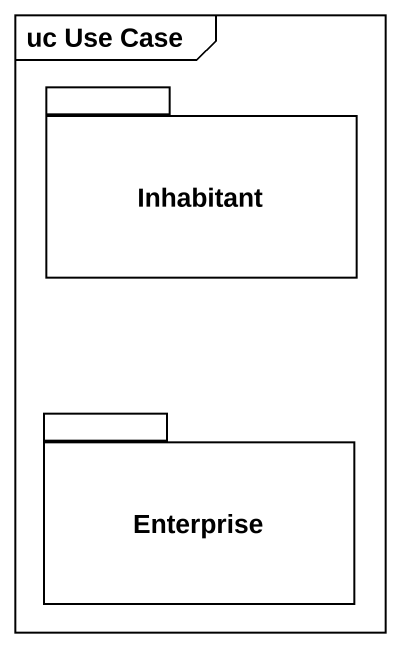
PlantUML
@startuml
mainframe uc Use Case
package Inhabitant {
}
package Enterprise {
}
@enduml
